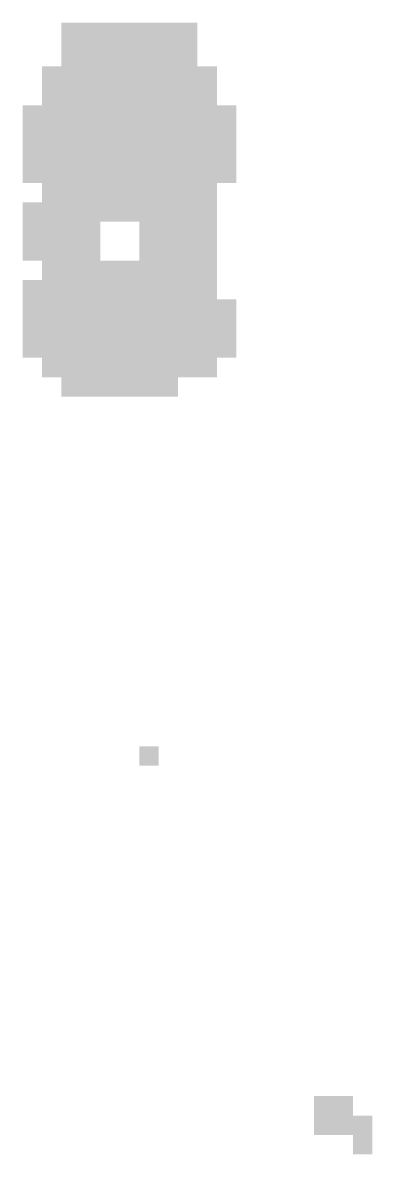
# Model space of a CAD drawing. Header units: metres. Extents: x -0.2 to 72.6, y -0.2 to 14.2.
# Drawn here: x 10.95 to 14.55, y 2.6 to 14.25 of the extents above; entities that cross this region are included whole.
import ezdxf

# ---------------------------------------------------------------- set-up
doc = ezdxf.new("R2010")
doc.units = ezdxf.units.M

msp = doc.modelspace()

# ---------------------------------------------------------------- hatches: boundary and pattern name
at = {"true_color": 0xff0000}
h = msp.add_hatch(color=7, dxfattribs=at)
h.dxf.hatch_style = 1
h.paths.add_polyline_path([(11.35, 14), (11.55, 14), (11.55, 14.25), (11.35, 14.25)])
h = msp.add_hatch(color=7, dxfattribs=at)
h.dxf.hatch_style = 1
h.paths.add_polyline_path([(11.55, 14), (11.75, 14), (11.75, 14.25), (11.55, 14.25)])
h = msp.add_hatch(color=7, dxfattribs=at)
h.dxf.hatch_style = 1
h.paths.add_polyline_path([(11.75, 14), (11.95, 14), (11.95, 14.25), (11.75, 14.25)])
h = msp.add_hatch(color=7, dxfattribs=at)
h.dxf.hatch_style = 1
h.paths.add_polyline_path([(11.95, 14), (12.15, 14), (12.15, 14.25), (11.95, 14.25)])
h = msp.add_hatch(color=7, dxfattribs=at)
h.dxf.hatch_style = 1
h.paths.add_polyline_path([(12.15, 14), (12.35, 14), (12.35, 14.25), (12.15, 14.25)])
h = msp.add_hatch(color=7, dxfattribs=at)
h.dxf.hatch_style = 1
h.paths.add_polyline_path([(12.35, 14), (12.55, 14), (12.55, 14.25), (12.35, 14.25)])
h = msp.add_hatch(color=7, dxfattribs=at)
h.dxf.hatch_style = 1
h.paths.add_polyline_path([(12.55, 14), (12.75, 14), (12.75, 14.25), (12.55, 14.25)])
h = msp.add_hatch(color=7, dxfattribs=at)
h.dxf.hatch_style = 1
h.paths.add_polyline_path([(11.35, 13.8), (11.55, 13.8), (11.55, 14), (11.35, 14)])
h = msp.add_hatch(color=7, dxfattribs=at)
h.dxf.hatch_style = 1
h.paths.add_polyline_path([(11.55, 13.8), (11.75, 13.8), (11.75, 14), (11.55, 14)])
h = msp.add_hatch(color=7, dxfattribs=at)
h.dxf.hatch_style = 1
h.paths.add_polyline_path([(11.75, 13.8), (11.95, 13.8), (11.95, 14), (11.75, 14)])
h = msp.add_hatch(color=7, dxfattribs=at)
h.dxf.hatch_style = 1
h.paths.add_polyline_path([(11.95, 13.8), (12.15, 13.8), (12.15, 14), (11.95, 14)])
h = msp.add_hatch(color=7, dxfattribs=at)
h.dxf.hatch_style = 1
h.paths.add_polyline_path([(12.15, 13.8), (12.35, 13.8), (12.35, 14), (12.15, 14)])
h = msp.add_hatch(color=7, dxfattribs=at)
h.dxf.hatch_style = 1
h.paths.add_polyline_path([(12.35, 13.8), (12.55, 13.8), (12.55, 14), (12.35, 14)])
h = msp.add_hatch(color=7, dxfattribs=at)
h.dxf.hatch_style = 1
h.paths.add_polyline_path([(12.55, 13.8), (12.75, 13.8), (12.75, 14), (12.55, 14)])
h = msp.add_hatch(color=7, dxfattribs=at)
h.dxf.hatch_style = 1
h.paths.add_polyline_path([(11.15, 13.6), (11.35, 13.6), (11.35, 13.8), (11.15, 13.8)])
h = msp.add_hatch(color=7, dxfattribs=at)
h.dxf.hatch_style = 1
h.paths.add_polyline_path([(11.35, 13.6), (11.55, 13.6), (11.55, 13.8), (11.35, 13.8)])
h = msp.add_hatch(color=7, dxfattribs=at)
h.dxf.hatch_style = 1
h.paths.add_polyline_path([(11.55, 13.6), (11.75, 13.6), (11.75, 13.8), (11.55, 13.8)])
h = msp.add_hatch(color=7, dxfattribs=at)
h.dxf.hatch_style = 1
h.paths.add_polyline_path([(11.75, 13.6), (11.95, 13.6), (11.95, 13.8), (11.75, 13.8)])
h = msp.add_hatch(color=7, dxfattribs=at)
h.dxf.hatch_style = 1
h.paths.add_polyline_path([(11.95, 13.6), (12.15, 13.6), (12.15, 13.8), (11.95, 13.8)])
h = msp.add_hatch(color=7, dxfattribs=at)
h.dxf.hatch_style = 1
h.paths.add_polyline_path([(12.15, 13.6), (12.35, 13.6), (12.35, 13.8), (12.15, 13.8)])
h = msp.add_hatch(color=7, dxfattribs=at)
h.dxf.hatch_style = 1
h.paths.add_polyline_path([(12.35, 13.6), (12.55, 13.6), (12.55, 13.8), (12.35, 13.8)])
h = msp.add_hatch(color=7, dxfattribs=at)
h.dxf.hatch_style = 1
h.paths.add_polyline_path([(12.55, 13.6), (12.75, 13.6), (12.75, 13.8), (12.55, 13.8)])
h = msp.add_hatch(color=7, dxfattribs=at)
h.dxf.hatch_style = 1
h.paths.add_polyline_path([(12.75, 13.6), (12.95, 13.6), (12.95, 13.8), (12.75, 13.8)])
h = msp.add_hatch(color=7, dxfattribs=at)
h.dxf.hatch_style = 1
h.paths.add_polyline_path([(11.15, 13.4), (11.35, 13.4), (11.35, 13.6), (11.15, 13.6)])
h = msp.add_hatch(color=7, dxfattribs=at)
h.dxf.hatch_style = 1
h.paths.add_polyline_path([(11.35, 13.4), (11.55, 13.4), (11.55, 13.6), (11.35, 13.6)])
h = msp.add_hatch(color=7, dxfattribs=at)
h.dxf.hatch_style = 1
h.paths.add_polyline_path([(11.55, 13.4), (11.75, 13.4), (11.75, 13.6), (11.55, 13.6)])
h = msp.add_hatch(color=7, dxfattribs=at)
h.dxf.hatch_style = 1
h.paths.add_polyline_path([(11.75, 13.4), (11.95, 13.4), (11.95, 13.6), (11.75, 13.6)])
h = msp.add_hatch(color=7, dxfattribs=at)
h.dxf.hatch_style = 1
h.paths.add_polyline_path([(11.95, 13.4), (12.15, 13.4), (12.15, 13.6), (11.95, 13.6)])
h = msp.add_hatch(color=7, dxfattribs=at)
h.dxf.hatch_style = 1
h.paths.add_polyline_path([(12.15, 13.4), (12.35, 13.4), (12.35, 13.6), (12.15, 13.6)])
h = msp.add_hatch(color=7, dxfattribs=at)
h.dxf.hatch_style = 1
h.paths.add_polyline_path([(12.35, 13.4), (12.55, 13.4), (12.55, 13.6), (12.35, 13.6)])
h = msp.add_hatch(color=7, dxfattribs=at)
h.dxf.hatch_style = 1
h.paths.add_polyline_path([(12.55, 13.4), (12.75, 13.4), (12.75, 13.6), (12.55, 13.6)])
h = msp.add_hatch(color=7, dxfattribs=at)
h.dxf.hatch_style = 1
h.paths.add_polyline_path([(12.75, 13.4), (12.95, 13.4), (12.95, 13.6), (12.75, 13.6)])
h = msp.add_hatch(color=7, dxfattribs=at)
h.dxf.hatch_style = 1
h.paths.add_polyline_path([(10.95, 13.2), (11.15, 13.2), (11.15, 13.4), (10.95, 13.4)])
h = msp.add_hatch(color=7, dxfattribs=at)
h.dxf.hatch_style = 1
h.paths.add_polyline_path([(11.15, 13.2), (11.35, 13.2), (11.35, 13.4), (11.15, 13.4)])
h = msp.add_hatch(color=7, dxfattribs=at)
h.dxf.hatch_style = 1
h.paths.add_polyline_path([(11.35, 13.2), (11.55, 13.2), (11.55, 13.4), (11.35, 13.4)])
h = msp.add_hatch(color=7, dxfattribs=at)
h.dxf.hatch_style = 1
h.paths.add_polyline_path([(11.55, 13.2), (11.75, 13.2), (11.75, 13.4), (11.55, 13.4)])
at = {"true_color": 0x00ff00}
h = msp.add_hatch(color=7, dxfattribs=at)
h.dxf.hatch_style = 1
h.paths.add_polyline_path([(11.75, 13.2), (11.95, 13.2), (11.95, 13.4), (11.75, 13.4)])
h = msp.add_hatch(color=7, dxfattribs=at)
h.dxf.hatch_style = 1
h.paths.add_polyline_path([(11.95, 13.2), (12.15, 13.2), (12.15, 13.4), (11.95, 13.4)])
h = msp.add_hatch(color=7, dxfattribs=at)
h.dxf.hatch_style = 1
h.paths.add_polyline_path([(12.15, 13.2), (12.35, 13.2), (12.35, 13.4), (12.15, 13.4)])
at = {"true_color": 0xff0000}
h = msp.add_hatch(color=7, dxfattribs=at)
h.dxf.hatch_style = 1
h.paths.add_polyline_path([(12.35, 13.2), (12.55, 13.2), (12.55, 13.4), (12.35, 13.4)])
h = msp.add_hatch(color=7, dxfattribs=at)
h.dxf.hatch_style = 1
h.paths.add_polyline_path([(12.55, 13.2), (12.75, 13.2), (12.75, 13.4), (12.55, 13.4)])
h = msp.add_hatch(color=7, dxfattribs=at)
h.dxf.hatch_style = 1
h.paths.add_polyline_path([(12.75, 13.2), (12.95, 13.2), (12.95, 13.4), (12.75, 13.4)])
h = msp.add_hatch(color=7, dxfattribs=at)
h.dxf.hatch_style = 1
h.paths.add_polyline_path([(12.95, 13.2), (13.15, 13.2), (13.15, 13.4), (12.95, 13.4)])
h = msp.add_hatch(color=7, dxfattribs=at)
h.dxf.hatch_style = 1
h.paths.add_polyline_path([(10.95, 13), (11.15, 13), (11.15, 13.2), (10.95, 13.2)])
h = msp.add_hatch(color=7, dxfattribs=at)
h.dxf.hatch_style = 1
h.paths.add_polyline_path([(11.15, 13), (11.35, 13), (11.35, 13.2), (11.15, 13.2)])
at = {"true_color": 0x00ff00}
h = msp.add_hatch(color=7, dxfattribs=at)
h.dxf.hatch_style = 1
h.paths.add_polyline_path([(11.35, 13), (11.55, 13), (11.55, 13.2), (11.35, 13.2)])
h = msp.add_hatch(color=7, dxfattribs=at)
h.dxf.hatch_style = 1
h.paths.add_polyline_path([(11.55, 13), (11.75, 13), (11.75, 13.2), (11.55, 13.2)])
h = msp.add_hatch(color=7, dxfattribs=at)
h.dxf.hatch_style = 1
h.paths.add_polyline_path([(11.75, 13), (11.95, 13), (11.95, 13.2), (11.75, 13.2)])
h = msp.add_hatch(color=7, dxfattribs=at)
h.dxf.hatch_style = 1
h.paths.add_polyline_path([(11.95, 13), (12.15, 13), (12.15, 13.2), (11.95, 13.2)])
h = msp.add_hatch(color=7, dxfattribs=at)
h.dxf.hatch_style = 1
h.paths.add_polyline_path([(12.15, 13), (12.35, 13), (12.35, 13.2), (12.15, 13.2)])
h = msp.add_hatch(color=7, dxfattribs=at)
h.dxf.hatch_style = 1
h.paths.add_polyline_path([(12.35, 13), (12.55, 13), (12.55, 13.2), (12.35, 13.2)])
at = {"true_color": 0xff0000}
h = msp.add_hatch(color=7, dxfattribs=at)
h.dxf.hatch_style = 1
h.paths.add_polyline_path([(12.55, 13), (12.75, 13), (12.75, 13.2), (12.55, 13.2)])
h = msp.add_hatch(color=7, dxfattribs=at)
h.dxf.hatch_style = 1
h.paths.add_polyline_path([(12.75, 13), (12.95, 13), (12.95, 13.2), (12.75, 13.2)])
h = msp.add_hatch(color=7, dxfattribs=at)
h.dxf.hatch_style = 1
h.paths.add_polyline_path([(12.95, 13), (13.15, 13), (13.15, 13.2), (12.95, 13.2)])
h = msp.add_hatch(color=7, dxfattribs=at)
h.dxf.hatch_style = 1
h.paths.add_polyline_path([(10.95, 12.8), (11.15, 12.8), (11.15, 13), (10.95, 13)])
h = msp.add_hatch(color=7, dxfattribs=at)
h.dxf.hatch_style = 1
h.paths.add_polyline_path([(11.15, 12.8), (11.35, 12.8), (11.35, 13), (11.15, 13)])
at = {"true_color": 0x00ff00}
h = msp.add_hatch(color=7, dxfattribs=at)
h.dxf.hatch_style = 1
h.paths.add_polyline_path([(11.35, 12.8), (11.55, 12.8), (11.55, 13), (11.35, 13)])
h = msp.add_hatch(color=7, dxfattribs=at)
h.dxf.hatch_style = 1
h.paths.add_polyline_path([(11.55, 12.8), (11.75, 12.8), (11.75, 13), (11.55, 13)])
h = msp.add_hatch(color=7, dxfattribs=at)
h.dxf.hatch_style = 1
h.paths.add_polyline_path([(11.75, 12.8), (11.95, 12.8), (11.95, 13), (11.75, 13)])
h = msp.add_hatch(color=7, dxfattribs=at)
h.dxf.hatch_style = 1
h.paths.add_polyline_path([(11.95, 12.8), (12.15, 12.8), (12.15, 13), (11.95, 13)])
h = msp.add_hatch(color=7, dxfattribs=at)
h.dxf.hatch_style = 1
h.paths.add_polyline_path([(12.15, 12.8), (12.35, 12.8), (12.35, 13), (12.15, 13)])
h = msp.add_hatch(color=7, dxfattribs=at)
h.dxf.hatch_style = 1
h.paths.add_polyline_path([(12.35, 12.8), (12.55, 12.8), (12.55, 13), (12.35, 13)])
h = msp.add_hatch(color=7, dxfattribs=at)
h.dxf.hatch_style = 1
h.paths.add_polyline_path([(12.55, 12.8), (12.75, 12.8), (12.75, 13), (12.55, 13)])
at = {"true_color": 0xff0000}
h = msp.add_hatch(color=7, dxfattribs=at)
h.dxf.hatch_style = 1
h.paths.add_polyline_path([(12.75, 12.8), (12.95, 12.8), (12.95, 13), (12.75, 13)])
h = msp.add_hatch(color=7, dxfattribs=at)
h.dxf.hatch_style = 1
h.paths.add_polyline_path([(12.95, 12.8), (13.15, 12.8), (13.15, 13), (12.95, 13)])
h = msp.add_hatch(color=7, dxfattribs=at)
h.dxf.hatch_style = 1
h.paths.add_polyline_path([(10.95, 12.6), (11.15, 12.6), (11.15, 12.8), (10.95, 12.8)])
at = {"true_color": 0x00ff00}
h = msp.add_hatch(color=7, dxfattribs=at)
h.dxf.hatch_style = 1
h.paths.add_polyline_path([(11.15, 12.6), (11.35, 12.6), (11.35, 12.8), (11.15, 12.8)])
at = {"true_color": 0x0000ff}
h = msp.add_hatch(color=7, dxfattribs=at)
h.dxf.hatch_style = 1
h.paths.add_polyline_path([(11.35, 12.6), (11.55, 12.6), (11.55, 12.8), (11.35, 12.8)])
h = msp.add_hatch(color=7, dxfattribs=at)
h.dxf.hatch_style = 1
h.paths.add_polyline_path([(11.55, 12.6), (11.75, 12.6), (11.75, 12.8), (11.55, 12.8)])
at = {"true_color": 0x00ff00}
h = msp.add_hatch(color=7, dxfattribs=at)
h.dxf.hatch_style = 1
h.paths.add_polyline_path([(11.75, 12.6), (11.95, 12.6), (11.95, 12.8), (11.75, 12.8)])
h = msp.add_hatch(color=7, dxfattribs=at)
h.dxf.hatch_style = 1
h.paths.add_polyline_path([(11.95, 12.6), (12.15, 12.6), (12.15, 12.8), (11.95, 12.8)])
at = {"true_color": 0xffff00}
h = msp.add_hatch(color=7, dxfattribs=at)
h.dxf.hatch_style = 1
h.paths.add_polyline_path([(12.15, 12.6), (12.35, 12.6), (12.35, 12.8), (12.15, 12.8)])
h = msp.add_hatch(color=7, dxfattribs=at)
h.dxf.hatch_style = 1
h.paths.add_polyline_path([(12.35, 12.6), (12.55, 12.6), (12.55, 12.8), (12.35, 12.8)])
at = {"true_color": 0x00ff00}
h = msp.add_hatch(color=7, dxfattribs=at)
h.dxf.hatch_style = 1
h.paths.add_polyline_path([(12.55, 12.6), (12.75, 12.6), (12.75, 12.8), (12.55, 12.8)])
at = {"true_color": 0xff0000}
h = msp.add_hatch(color=7, dxfattribs=at)
h.dxf.hatch_style = 1
h.paths.add_polyline_path([(12.75, 12.6), (12.95, 12.6), (12.95, 12.8), (12.75, 12.8)])
h = msp.add_hatch(color=7, dxfattribs=at)
h.dxf.hatch_style = 1
h.paths.add_polyline_path([(12.95, 12.6), (13.15, 12.6), (13.15, 12.8), (12.95, 12.8)])
h = msp.add_hatch(color=7, dxfattribs=at)
h.dxf.hatch_style = 1
h.paths.add_polyline_path([(11.15, 12.4), (11.35, 12.4), (11.35, 12.6), (11.15, 12.6)])
at = {"true_color": 0xffff00}
h = msp.add_hatch(color=7, dxfattribs=at)
h.dxf.hatch_style = 1
h.paths.add_polyline_path([(11.35, 12.4), (11.55, 12.4), (11.55, 12.6), (11.35, 12.6)])
h = msp.add_hatch(color=7, dxfattribs=at)
h.dxf.hatch_style = 1
h.paths.add_polyline_path([(11.55, 12.4), (11.75, 12.4), (11.75, 12.6), (11.55, 12.6)])
at = {"true_color": 0x00ff00}
h = msp.add_hatch(color=7, dxfattribs=at)
h.dxf.hatch_style = 1
h.paths.add_polyline_path([(11.75, 12.4), (11.95, 12.4), (11.95, 12.6), (11.75, 12.6)])
h = msp.add_hatch(color=7, dxfattribs=at)
h.dxf.hatch_style = 1
h.paths.add_polyline_path([(11.95, 12.4), (12.15, 12.4), (12.15, 12.6), (11.95, 12.6)])
at = {"true_color": 0xffff00}
h = msp.add_hatch(color=7, dxfattribs=at)
h.dxf.hatch_style = 1
h.paths.add_polyline_path([(12.15, 12.4), (12.35, 12.4), (12.35, 12.6), (12.15, 12.6)])
h = msp.add_hatch(color=7, dxfattribs=at)
h.dxf.hatch_style = 1
h.paths.add_polyline_path([(12.35, 12.4), (12.55, 12.4), (12.55, 12.6), (12.35, 12.6)])
at = {"true_color": 0x00ff00}
h = msp.add_hatch(color=7, dxfattribs=at)
h.dxf.hatch_style = 1
h.paths.add_polyline_path([(12.55, 12.4), (12.75, 12.4), (12.75, 12.6), (12.55, 12.6)])
at = {"true_color": 0xff0000}
h = msp.add_hatch(color=7, dxfattribs=at)
h.dxf.hatch_style = 1
h.paths.add_polyline_path([(12.75, 12.4), (12.95, 12.4), (12.95, 12.6), (12.75, 12.6)])
h = msp.add_hatch(color=7, dxfattribs=at)
h.dxf.hatch_style = 1
h.paths.add_polyline_path([(10.95, 12.2), (11.15, 12.2), (11.15, 12.4), (10.95, 12.4)])
h = msp.add_hatch(color=7, dxfattribs=at)
h.dxf.hatch_style = 1
h.paths.add_polyline_path([(11.15, 12.2), (11.35, 12.2), (11.35, 12.4), (11.15, 12.4)])
at = {"true_color": 0x0000ff}
h = msp.add_hatch(color=7, dxfattribs=at)
h.dxf.hatch_style = 1
h.paths.add_polyline_path([(11.35, 12.2), (11.55, 12.2), (11.55, 12.4), (11.35, 12.4)])
at = {"true_color": 0xffff00}
h = msp.add_hatch(color=7, dxfattribs=at)
h.dxf.hatch_style = 1
h.paths.add_polyline_path([(11.55, 12.2), (11.75, 12.2), (11.75, 12.4), (11.55, 12.4)])
at = {"true_color": 0x00ff00}
h = msp.add_hatch(color=7, dxfattribs=at)
h.dxf.hatch_style = 1
h.paths.add_polyline_path([(11.75, 12.2), (11.95, 12.2), (11.95, 12.4), (11.75, 12.4)])
h = msp.add_hatch(color=7, dxfattribs=at)
h.dxf.hatch_style = 1
h.paths.add_polyline_path([(11.95, 12.2), (12.15, 12.2), (12.15, 12.4), (11.95, 12.4)])
at = {"true_color": 0xffff00}
h = msp.add_hatch(color=7, dxfattribs=at)
h.dxf.hatch_style = 1
h.paths.add_polyline_path([(12.15, 12.2), (12.35, 12.2), (12.35, 12.4), (12.15, 12.4)])
h = msp.add_hatch(color=7, dxfattribs=at)
h.dxf.hatch_style = 1
h.paths.add_polyline_path([(12.35, 12.2), (12.55, 12.2), (12.55, 12.4), (12.35, 12.4)])
at = {"true_color": 0x00ff00}
h = msp.add_hatch(color=7, dxfattribs=at)
h.dxf.hatch_style = 1
h.paths.add_polyline_path([(12.55, 12.2), (12.75, 12.2), (12.75, 12.4), (12.55, 12.4)])
at = {"true_color": 0xff0000}
h = msp.add_hatch(color=7, dxfattribs=at)
h.dxf.hatch_style = 1
h.paths.add_polyline_path([(12.75, 12.2), (12.95, 12.2), (12.95, 12.4), (12.75, 12.4)])
h = msp.add_hatch(color=7, dxfattribs=at)
h.dxf.hatch_style = 1
h.paths.add_polyline_path([(10.95, 12), (11.15, 12), (11.15, 12.2), (10.95, 12.2)])
h = msp.add_hatch(color=7, dxfattribs=at)
h.dxf.hatch_style = 1
h.paths.add_polyline_path([(11.15, 12), (11.35, 12), (11.35, 12.2), (11.15, 12.2)])
h = msp.add_hatch(color=7, dxfattribs=at)
h.dxf.hatch_style = 1
h.paths.add_polyline_path([(11.35, 12), (11.55, 12), (11.55, 12.2), (11.35, 12.2)])
h = msp.add_hatch(color=7, dxfattribs=at)
h.dxf.hatch_style = 1
h.paths.add_polyline_path([(11.55, 12), (11.75, 12), (11.75, 12.2), (11.55, 12.2)])
h = msp.add_hatch(color=7, dxfattribs=at)
h.dxf.hatch_style = 1
h.paths.add_polyline_path([(12.15, 12), (12.35, 12), (12.35, 12.2), (12.15, 12.2)])
at = {"true_color": 0x00ff00}
h = msp.add_hatch(color=7, dxfattribs=at)
h.dxf.hatch_style = 1
h.paths.add_polyline_path([(12.35, 12), (12.55, 12), (12.55, 12.2), (12.35, 12.2)])
h = msp.add_hatch(color=7, dxfattribs=at)
h.dxf.hatch_style = 1
h.paths.add_polyline_path([(12.55, 12), (12.75, 12), (12.75, 12.2), (12.55, 12.2)])
at = {"true_color": 0xff0000}
h = msp.add_hatch(color=7, dxfattribs=at)
h.dxf.hatch_style = 1
h.paths.add_polyline_path([(12.75, 12), (12.95, 12), (12.95, 12.2), (12.75, 12.2)])
h = msp.add_hatch(color=7, dxfattribs=at)
h.dxf.hatch_style = 1
h.paths.add_polyline_path([(10.95, 11.8), (11.15, 11.8), (11.15, 12), (10.95, 12)])
h = msp.add_hatch(color=7, dxfattribs=at)
h.dxf.hatch_style = 1
h.paths.add_polyline_path([(11.15, 11.8), (11.35, 11.8), (11.35, 12), (11.15, 12)])
h = msp.add_hatch(color=7, dxfattribs=at)
h.dxf.hatch_style = 1
h.paths.add_polyline_path([(11.35, 11.8), (11.55, 11.8), (11.55, 12), (11.35, 12)])
h = msp.add_hatch(color=7, dxfattribs=at)
h.dxf.hatch_style = 1
h.paths.add_polyline_path([(11.55, 11.8), (11.75, 11.8), (11.75, 12), (11.55, 12)])
h = msp.add_hatch(color=7, dxfattribs=at)
h.dxf.hatch_style = 1
h.paths.add_polyline_path([(12.15, 11.8), (12.35, 11.8), (12.35, 12), (12.15, 12)])
at = {"true_color": 0x00ff00}
h = msp.add_hatch(color=7, dxfattribs=at)
h.dxf.hatch_style = 1
h.paths.add_polyline_path([(12.35, 11.8), (12.55, 11.8), (12.55, 12), (12.35, 12)])
h = msp.add_hatch(color=7, dxfattribs=at)
h.dxf.hatch_style = 1
h.paths.add_polyline_path([(12.55, 11.8), (12.75, 11.8), (12.75, 12), (12.55, 12)])
at = {"true_color": 0xff0000}
h = msp.add_hatch(color=7, dxfattribs=at)
h.dxf.hatch_style = 1
h.paths.add_polyline_path([(12.75, 11.8), (12.95, 11.8), (12.95, 12), (12.75, 12)])
h = msp.add_hatch(color=7, dxfattribs=at)
h.dxf.hatch_style = 1
h.paths.add_polyline_path([(11.15, 11.6), (11.35, 11.6), (11.35, 11.8), (11.15, 11.8)])
at = {"true_color": 0xffff00}
h = msp.add_hatch(color=7, dxfattribs=at)
h.dxf.hatch_style = 1
h.paths.add_polyline_path([(11.35, 11.6), (11.55, 11.6), (11.55, 11.8), (11.35, 11.8)])
h = msp.add_hatch(color=7, dxfattribs=at)
h.dxf.hatch_style = 1
h.paths.add_polyline_path([(11.55, 11.6), (11.75, 11.6), (11.75, 11.8), (11.55, 11.8)])
at = {"true_color": 0x00ff00}
h = msp.add_hatch(color=7, dxfattribs=at)
h.dxf.hatch_style = 1
h.paths.add_polyline_path([(11.75, 11.6), (11.95, 11.6), (11.95, 11.8), (11.75, 11.8)])
h = msp.add_hatch(color=7, dxfattribs=at)
h.dxf.hatch_style = 1
h.paths.add_polyline_path([(11.95, 11.6), (12.15, 11.6), (12.15, 11.8), (11.95, 11.8)])
at = {"true_color": 0xffff00}
h = msp.add_hatch(color=7, dxfattribs=at)
h.dxf.hatch_style = 1
h.paths.add_polyline_path([(12.15, 11.6), (12.35, 11.6), (12.35, 11.8), (12.15, 11.8)])
h = msp.add_hatch(color=7, dxfattribs=at)
h.dxf.hatch_style = 1
h.paths.add_polyline_path([(12.35, 11.6), (12.55, 11.6), (12.55, 11.8), (12.35, 11.8)])
at = {"true_color": 0xff0000}
h = msp.add_hatch(color=7, dxfattribs=at)
h.dxf.hatch_style = 1
h.paths.add_polyline_path([(12.55, 11.6), (12.75, 11.6), (12.75, 11.8), (12.55, 11.8)])
h = msp.add_hatch(color=7, dxfattribs=at)
h.dxf.hatch_style = 1
h.paths.add_polyline_path([(12.75, 11.6), (12.95, 11.6), (12.95, 11.8), (12.75, 11.8)])
h = msp.add_hatch(color=7, dxfattribs=at)
h.dxf.hatch_style = 1
h.paths.add_polyline_path([(10.95, 11.4), (11.15, 11.4), (11.15, 11.6), (10.95, 11.6)])
h = msp.add_hatch(color=7, dxfattribs=at)
h.dxf.hatch_style = 1
h.paths.add_polyline_path([(11.15, 11.4), (11.35, 11.4), (11.35, 11.6), (11.15, 11.6)])
at = {"true_color": 0xffff00}
h = msp.add_hatch(color=7, dxfattribs=at)
h.dxf.hatch_style = 1
h.paths.add_polyline_path([(11.35, 11.4), (11.55, 11.4), (11.55, 11.6), (11.35, 11.6)])
h = msp.add_hatch(color=7, dxfattribs=at)
h.dxf.hatch_style = 1
h.paths.add_polyline_path([(11.55, 11.4), (11.75, 11.4), (11.75, 11.6), (11.55, 11.6)])
at = {"true_color": 0xff0000}
h = msp.add_hatch(color=7, dxfattribs=at)
h.dxf.hatch_style = 1
h.paths.add_polyline_path([(11.75, 11.4), (11.95, 11.4), (11.95, 11.6), (11.75, 11.6)])
h = msp.add_hatch(color=7, dxfattribs=at)
h.dxf.hatch_style = 1
h.paths.add_polyline_path([(11.95, 11.4), (12.15, 11.4), (12.15, 11.6), (11.95, 11.6)])
at = {"true_color": 0xffff00}
h = msp.add_hatch(color=7, dxfattribs=at)
h.dxf.hatch_style = 1
h.paths.add_polyline_path([(12.15, 11.4), (12.35, 11.4), (12.35, 11.6), (12.15, 11.6)])
h = msp.add_hatch(color=7, dxfattribs=at)
h.dxf.hatch_style = 1
h.paths.add_polyline_path([(12.35, 11.4), (12.55, 11.4), (12.55, 11.6), (12.35, 11.6)])
at = {"true_color": 0x00ff00}
h = msp.add_hatch(color=7, dxfattribs=at)
h.dxf.hatch_style = 1
h.paths.add_polyline_path([(12.55, 11.4), (12.75, 11.4), (12.75, 11.6), (12.55, 11.6)])
at = {"true_color": 0xff0000}
h = msp.add_hatch(color=7, dxfattribs=at)
h.dxf.hatch_style = 1
h.paths.add_polyline_path([(12.75, 11.4), (12.95, 11.4), (12.95, 11.6), (12.75, 11.6)])
h = msp.add_hatch(color=7, dxfattribs=at)
h.dxf.hatch_style = 1
h.paths.add_polyline_path([(10.95, 11.2), (11.15, 11.2), (11.15, 11.4), (10.95, 11.4)])
h = msp.add_hatch(color=7, dxfattribs=at)
h.dxf.hatch_style = 1
h.paths.add_polyline_path([(11.15, 11.2), (11.35, 11.2), (11.35, 11.4), (11.15, 11.4)])
at = {"true_color": 0x00ff00}
h = msp.add_hatch(color=7, dxfattribs=at)
h.dxf.hatch_style = 1
h.paths.add_polyline_path([(11.35, 11.2), (11.55, 11.2), (11.55, 11.4), (11.35, 11.4)])
h = msp.add_hatch(color=7, dxfattribs=at)
h.dxf.hatch_style = 1
h.paths.add_polyline_path([(11.55, 11.2), (11.75, 11.2), (11.75, 11.4), (11.55, 11.4)])
h = msp.add_hatch(color=7, dxfattribs=at)
h.dxf.hatch_style = 1
h.paths.add_polyline_path([(11.75, 11.2), (11.95, 11.2), (11.95, 11.4), (11.75, 11.4)])
h = msp.add_hatch(color=7, dxfattribs=at)
h.dxf.hatch_style = 1
h.paths.add_polyline_path([(11.95, 11.2), (12.15, 11.2), (12.15, 11.4), (11.95, 11.4)])
at = {"true_color": 0x0000ff}
h = msp.add_hatch(color=7, dxfattribs=at)
h.dxf.hatch_style = 1
h.paths.add_polyline_path([(12.15, 11.2), (12.35, 11.2), (12.35, 11.4), (12.15, 11.4)])
h = msp.add_hatch(color=7, dxfattribs=at)
h.dxf.hatch_style = 1
h.paths.add_polyline_path([(12.35, 11.2), (12.55, 11.2), (12.55, 11.4), (12.35, 11.4)])
at = {"true_color": 0x00ff00}
h = msp.add_hatch(color=7, dxfattribs=at)
h.dxf.hatch_style = 1
h.paths.add_polyline_path([(12.55, 11.2), (12.75, 11.2), (12.75, 11.4), (12.55, 11.4)])
at = {"true_color": 0xff0000}
h = msp.add_hatch(color=7, dxfattribs=at)
h.dxf.hatch_style = 1
h.paths.add_polyline_path([(12.75, 11.2), (12.95, 11.2), (12.95, 11.4), (12.75, 11.4)])
h = msp.add_hatch(color=7, dxfattribs=at)
h.dxf.hatch_style = 1
h.paths.add_polyline_path([(12.95, 11.2), (13.15, 11.2), (13.15, 11.4), (12.95, 11.4)])
h = msp.add_hatch(color=7, dxfattribs=at)
h.dxf.hatch_style = 1
h.paths.add_polyline_path([(10.95, 11), (11.15, 11), (11.15, 11.2), (10.95, 11.2)])
h = msp.add_hatch(color=7, dxfattribs=at)
h.dxf.hatch_style = 1
h.paths.add_polyline_path([(11.15, 11), (11.35, 11), (11.35, 11.2), (11.15, 11.2)])
h = msp.add_hatch(color=7, dxfattribs=at)
h.dxf.hatch_style = 1
h.paths.add_polyline_path([(11.35, 11), (11.55, 11), (11.55, 11.2), (11.35, 11.2)])
at = {"true_color": 0x00ff00}
h = msp.add_hatch(color=7, dxfattribs=at)
h.dxf.hatch_style = 1
h.paths.add_polyline_path([(11.55, 11), (11.75, 11), (11.75, 11.2), (11.55, 11.2)])
at = {"true_color": 0xff0000}
h = msp.add_hatch(color=7, dxfattribs=at)
h.dxf.hatch_style = 1
h.paths.add_polyline_path([(11.75, 11), (11.95, 11), (11.95, 11.2), (11.75, 11.2)])
at = {"true_color": 0x00ff00}
h = msp.add_hatch(color=7, dxfattribs=at)
h.dxf.hatch_style = 1
h.paths.add_polyline_path([(11.95, 11), (12.15, 11), (12.15, 11.2), (11.95, 11.2)])
h = msp.add_hatch(color=7, dxfattribs=at)
h.dxf.hatch_style = 1
h.paths.add_polyline_path([(12.15, 11), (12.35, 11), (12.35, 11.2), (12.15, 11.2)])
h = msp.add_hatch(color=7, dxfattribs=at)
h.dxf.hatch_style = 1
h.paths.add_polyline_path([(12.35, 11), (12.55, 11), (12.55, 11.2), (12.35, 11.2)])
at = {"true_color": 0xff0000}
h = msp.add_hatch(color=7, dxfattribs=at)
h.dxf.hatch_style = 1
h.paths.add_polyline_path([(12.55, 11), (12.75, 11), (12.75, 11.2), (12.55, 11.2)])
h = msp.add_hatch(color=7, dxfattribs=at)
h.dxf.hatch_style = 1
h.paths.add_polyline_path([(12.75, 11), (12.95, 11), (12.95, 11.2), (12.75, 11.2)])
h = msp.add_hatch(color=7, dxfattribs=at)
h.dxf.hatch_style = 1
h.paths.add_polyline_path([(12.95, 11), (13.15, 11), (13.15, 11.2), (12.95, 11.2)])
h = msp.add_hatch(color=7, dxfattribs=at)
h.dxf.hatch_style = 1
h.paths.add_polyline_path([(10.95, 10.8), (11.15, 10.8), (11.15, 11), (10.95, 11)])
h = msp.add_hatch(color=7, dxfattribs=at)
h.dxf.hatch_style = 1
h.paths.add_polyline_path([(11.15, 10.8), (11.35, 10.8), (11.35, 11), (11.15, 11)])
h = msp.add_hatch(color=7, dxfattribs=at)
h.dxf.hatch_style = 1
h.paths.add_polyline_path([(11.35, 10.8), (11.55, 10.8), (11.55, 11), (11.35, 11)])
h = msp.add_hatch(color=7, dxfattribs=at)
h.dxf.hatch_style = 1
h.paths.add_polyline_path([(11.55, 10.8), (11.75, 10.8), (11.75, 11), (11.55, 11)])
h = msp.add_hatch(color=7, dxfattribs=at)
h.dxf.hatch_style = 1
h.paths.add_polyline_path([(11.75, 10.8), (11.95, 10.8), (11.95, 11), (11.75, 11)])
h = msp.add_hatch(color=7, dxfattribs=at)
h.dxf.hatch_style = 1
h.paths.add_polyline_path([(11.95, 10.8), (12.15, 10.8), (12.15, 11), (11.95, 11)])
h = msp.add_hatch(color=7, dxfattribs=at)
h.dxf.hatch_style = 1
h.paths.add_polyline_path([(12.15, 10.8), (12.35, 10.8), (12.35, 11), (12.15, 11)])
h = msp.add_hatch(color=7, dxfattribs=at)
h.dxf.hatch_style = 1
h.paths.add_polyline_path([(12.35, 10.8), (12.55, 10.8), (12.55, 11), (12.35, 11)])
h = msp.add_hatch(color=7, dxfattribs=at)
h.dxf.hatch_style = 1
h.paths.add_polyline_path([(12.55, 10.8), (12.75, 10.8), (12.75, 11), (12.55, 11)])
h = msp.add_hatch(color=7, dxfattribs=at)
h.dxf.hatch_style = 1
h.paths.add_polyline_path([(12.75, 10.8), (12.95, 10.8), (12.95, 11), (12.75, 11)])
h = msp.add_hatch(color=7, dxfattribs=at)
h.dxf.hatch_style = 1
h.paths.add_polyline_path([(12.95, 10.8), (13.15, 10.8), (13.15, 11), (12.95, 11)])
h = msp.add_hatch(color=7, dxfattribs=at)
h.dxf.hatch_style = 1
h.paths.add_polyline_path([(11.15, 10.6), (11.35, 10.6), (11.35, 10.8), (11.15, 10.8)])
h = msp.add_hatch(color=7, dxfattribs=at)
h.dxf.hatch_style = 1
h.paths.add_polyline_path([(11.35, 10.6), (11.55, 10.6), (11.55, 10.8), (11.35, 10.8)])
h = msp.add_hatch(color=7, dxfattribs=at)
h.dxf.hatch_style = 1
h.paths.add_polyline_path([(11.55, 10.6), (11.75, 10.6), (11.75, 10.8), (11.55, 10.8)])
h = msp.add_hatch(color=7, dxfattribs=at)
h.dxf.hatch_style = 1
h.paths.add_polyline_path([(11.75, 10.6), (11.95, 10.6), (11.95, 10.8), (11.75, 10.8)])
h = msp.add_hatch(color=7, dxfattribs=at)
h.dxf.hatch_style = 1
h.paths.add_polyline_path([(11.95, 10.6), (12.15, 10.6), (12.15, 10.8), (11.95, 10.8)])
h = msp.add_hatch(color=7, dxfattribs=at)
h.dxf.hatch_style = 1
h.paths.add_polyline_path([(12.15, 10.6), (12.35, 10.6), (12.35, 10.8), (12.15, 10.8)])
h = msp.add_hatch(color=7, dxfattribs=at)
h.dxf.hatch_style = 1
h.paths.add_polyline_path([(12.35, 10.6), (12.55, 10.6), (12.55, 10.8), (12.35, 10.8)])
h = msp.add_hatch(color=7, dxfattribs=at)
h.dxf.hatch_style = 1
h.paths.add_polyline_path([(12.55, 10.6), (12.75, 10.6), (12.75, 10.8), (12.55, 10.8)])
h = msp.add_hatch(color=7, dxfattribs=at)
h.dxf.hatch_style = 1
h.paths.add_polyline_path([(12.75, 10.6), (12.95, 10.6), (12.95, 10.8), (12.75, 10.8)])
h = msp.add_hatch(color=7, dxfattribs=at)
h.dxf.hatch_style = 1
h.paths.add_polyline_path([(11.35, 10.4), (11.55, 10.4), (11.55, 10.6), (11.35, 10.6)])
h = msp.add_hatch(color=7, dxfattribs=at)
h.dxf.hatch_style = 1
h.paths.add_polyline_path([(11.55, 10.4), (11.75, 10.4), (11.75, 10.6), (11.55, 10.6)])
h = msp.add_hatch(color=7, dxfattribs=at)
h.dxf.hatch_style = 1
h.paths.add_polyline_path([(11.75, 10.4), (11.95, 10.4), (11.95, 10.6), (11.75, 10.6)])
h = msp.add_hatch(color=7, dxfattribs=at)
h.dxf.hatch_style = 1
h.paths.add_polyline_path([(11.95, 10.4), (12.15, 10.4), (12.15, 10.6), (11.95, 10.6)])
h = msp.add_hatch(color=7, dxfattribs=at)
h.dxf.hatch_style = 1
h.paths.add_polyline_path([(12.15, 10.4), (12.35, 10.4), (12.35, 10.6), (12.15, 10.6)])
h = msp.add_hatch(color=7, dxfattribs=at)
h.dxf.hatch_style = 1
h.paths.add_polyline_path([(12.35, 10.4), (12.55, 10.4), (12.55, 10.6), (12.35, 10.6)])
h = msp.add_hatch(color=7, dxfattribs=at)
h.dxf.hatch_style = 1
h.paths.add_polyline_path([(12.15, 6.6), (12.35, 6.6), (12.35, 6.8), (12.15, 6.8)])
h = msp.add_hatch(color=7, dxfattribs=at)
h.dxf.hatch_style = 1
h.paths.add_polyline_path([(13.95, 3), (14.15, 3), (14.15, 3.2), (13.95, 3.2)])
h = msp.add_hatch(color=7, dxfattribs=at)
h.dxf.hatch_style = 1
h.paths.add_polyline_path([(14.15, 3), (14.35, 3), (14.35, 3.2), (14.15, 3.2)])
h = msp.add_hatch(color=7, dxfattribs=at)
h.dxf.hatch_style = 1
h.paths.add_polyline_path([(13.95, 2.8), (14.15, 2.8), (14.15, 3), (13.95, 3)])
h = msp.add_hatch(color=7, dxfattribs=at)
h.dxf.hatch_style = 1
h.paths.add_polyline_path([(14.15, 2.8), (14.35, 2.8), (14.35, 3), (14.15, 3)])
h = msp.add_hatch(color=7, dxfattribs=at)
h.dxf.hatch_style = 1
h.paths.add_polyline_path([(14.35, 2.8), (14.55, 2.8), (14.55, 3), (14.35, 3)])
h = msp.add_hatch(color=7, dxfattribs=at)
h.dxf.hatch_style = 1
h.paths.add_polyline_path([(14.35, 2.6), (14.55, 2.6), (14.55, 2.8), (14.35, 2.8)])

doc.saveas('drawing.dxf')
